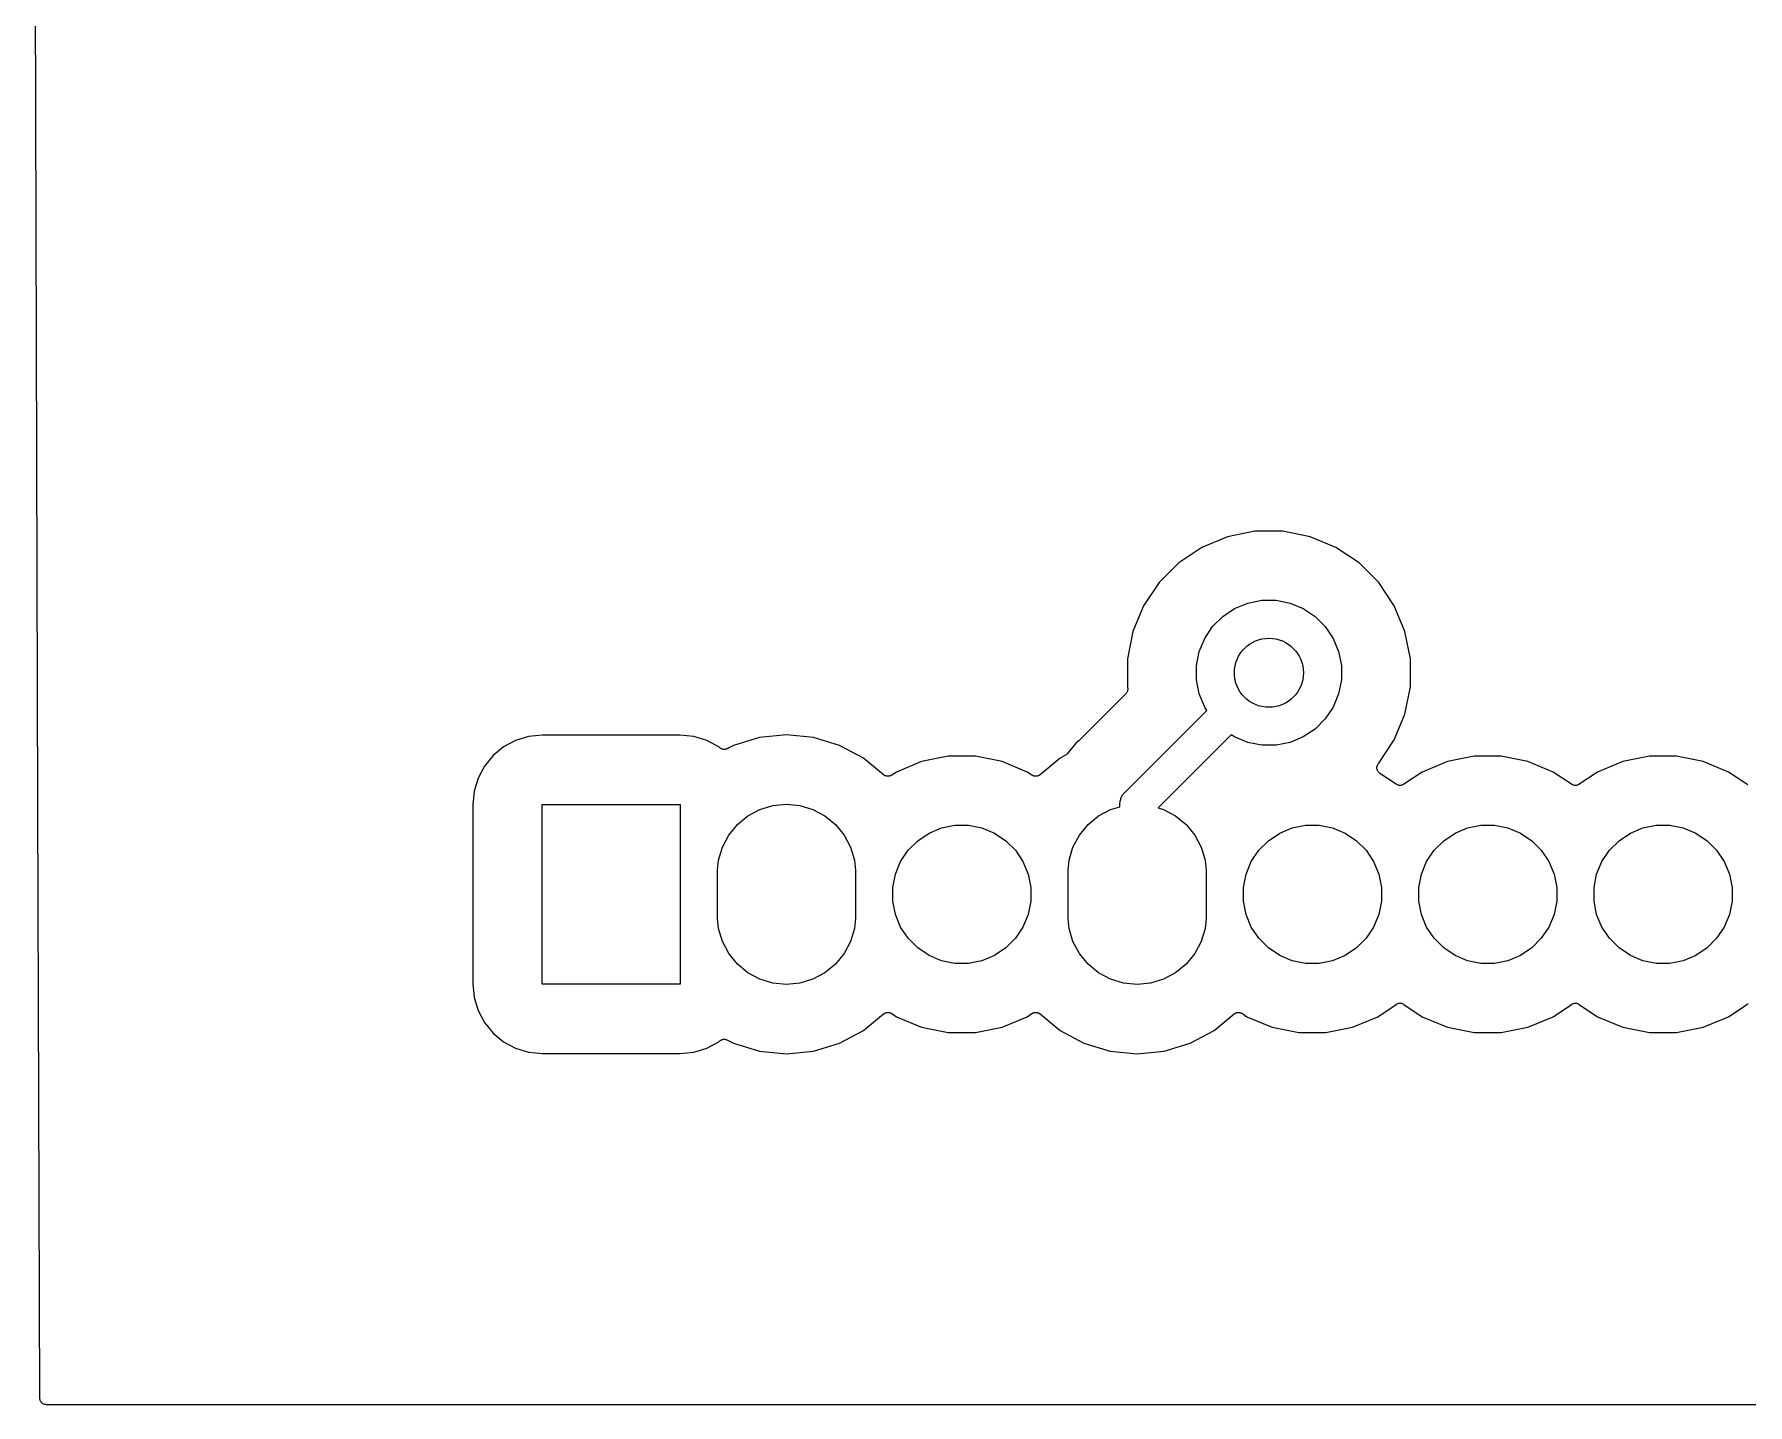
# Model space of a CAD drawing. Extents: x 3.33 to 7.29, y -2.55 to 0.23.
# Drawn here: x 3.355 to 4.333, y -2.553 to -1.771 of the extents above; entities that cross this region are included whole.
import ezdxf

# ---------------------------------------------------------------- set-up
doc = ezdxf.new("R2010")
doc.units = 0
doc.header["$MEASUREMENT"] = 0
doc.layers.add('BLACK', color=7, linetype='CONTINUOUS')

msp = doc.modelspace()

# ---------------------------------------------------------------- linework, layer by layer
at = {"layer": 'BLACK', "linetype": 'CONTINUOUS'}
for p, q in [((3.35731, -2.21024), (3.35523, -1.52522)), ((4.03591, -2.05743), (4.02122, -2.06352)), ((4.0515, -2.05433), (4.03591, -2.05743)), ((4.0674, -2.05433), (4.0515, -2.05433)), ((4.08299, -2.05743), (4.0674, -2.05433)), ((4.09768, -2.06352), (4.08299, -2.05743)), ((4.02122, -2.06352), (4.008, -2.07235)), ((4.1109, -2.07235), (4.09768, -2.06352)), ((4.008, -2.07235), (3.99676, -2.08359)), ((4.12214, -2.08359), (4.1109, -2.07235)), ((3.99676, -2.08359), (3.98793, -2.09681)), ((4.13097, -2.09681), (4.12214, -2.08359)), ((3.98793, -2.09681), (3.98184, -2.1115)), ((4.0331, -2.10293), (4.03987, -2.09841)), ((4.03987, -2.09841), (4.04739, -2.09529)), ((4.04739, -2.09529), (4.05538, -2.0937)), ((4.05538, -2.0937), (4.06352, -2.0937)), ((4.06352, -2.0937), (4.07151, -2.09529)), ((4.07151, -2.09529), (4.07903, -2.09841)), ((4.07903, -2.09841), (4.0858, -2.10293)), ((4.13706, -2.1115), (4.13097, -2.09681)), ((4.02282, -2.11546), (4.02734, -2.10869)), ((4.02734, -2.10869), (4.0331, -2.10293)), ((4.0858, -2.10293), (4.09156, -2.10869)), ((4.09156, -2.10869), (4.09608, -2.11546)), ((3.98184, -2.1115), (3.97874, -2.12709)), ((4.0197, -2.12298), (4.02282, -2.11546)), ((4.09608, -2.11546), (4.0992, -2.12298)), ((4.14016, -2.12709), (4.13706, -2.1115)), ((3.97874, -2.12709), (3.97874, -2.14299)), ((4.01811, -2.13097), (4.0197, -2.12298)), ((4.0992, -2.12298), (4.10079, -2.13097)), ((4.14016, -2.14299), (4.14016, -2.12709)), ((4.01811, -2.13911), (4.01811, -2.13097)), ((4.0197, -2.1471), (4.01811, -2.13911)), ((4.10079, -2.13911), (4.0992, -2.1471)), ((4.10079, -2.13097), (4.10079, -2.13911)), ((3.97778, -2.14711), (3.9513, -2.17359)), ((3.97801, -2.14683), (3.97778, -2.14711)), ((3.97824, -2.14655), (3.97801, -2.14683)), ((3.97825, -2.14654), (3.97824, -2.14655)), ((3.97826, -2.14652), (3.97825, -2.14654)), ((3.97844, -2.1462), (3.97826, -2.14652)), ((3.97861, -2.14588), (3.97844, -2.1462)), ((3.97862, -2.14586), (3.97861, -2.14588)), ((3.97863, -2.14584), (3.97862, -2.14586)), ((3.97873, -2.14549), (3.97863, -2.14584)), ((3.97884, -2.14515), (3.97873, -2.14549)), ((3.97874, -2.14299), (3.97885, -2.14356)), ((3.97885, -2.14513), (3.97884, -2.14515)), ((3.97885, -2.14356), (3.97886, -2.14358)), ((3.97889, -2.14475), (3.97885, -2.14511)), ((3.97885, -2.14511), (3.97885, -2.14513)), ((3.97886, -2.14358), (3.97886, -2.14358)), ((3.97886, -2.14358), (3.97886, -2.14358)), ((3.97886, -2.14358), (3.97886, -2.14362)), ((3.97886, -2.14362), (3.9789, -2.14398)), ((3.97893, -2.14438), (3.97889, -2.14475)), ((3.9789, -2.14398), (3.97893, -2.14434)), ((3.97893, -2.14434), (3.97893, -2.14436)), ((3.97893, -2.14436), (3.97893, -2.14438)), ((4.02282, -2.15462), (4.0197, -2.1471)), ((4.0992, -2.1471), (4.09608, -2.15462)), ((4.13706, -2.15858), (4.14016, -2.14299)), ((3.97763, -2.20293), (4.02407, -2.1565)), ((4.02407, -2.1565), (4.02282, -2.15462)), ((4.09608, -2.15462), (4.09156, -2.16139)), ((4.13097, -2.17327), (4.13706, -2.15858)), ((4.0858, -2.16715), (4.07903, -2.17167)), ((4.09156, -2.16139), (4.0858, -2.16715)), ((3.6229, -2.17734), (3.61691, -2.18226)), ((3.62974, -2.17369), (3.6229, -2.17734)), ((3.63716, -2.17144), (3.62974, -2.17369)), ((3.64508, -2.17066), (3.63716, -2.17144)), ((3.72343, -2.17066), (3.64508, -2.17066)), ((3.73134, -2.17144), (3.72343, -2.17066)), ((3.73876, -2.17369), (3.73134, -2.17144)), ((3.7456, -2.17734), (3.73876, -2.17369)), ((3.74625, -2.17788), (3.7456, -2.17734)), ((3.74656, -2.17808), (3.74625, -2.17788)), ((3.74686, -2.17829), (3.74656, -2.17808)), ((3.74688, -2.1783), (3.74686, -2.17829)), ((3.74689, -2.17831), (3.74688, -2.1783)), ((3.74724, -2.17845), (3.74689, -2.17831)), ((3.74757, -2.17859), (3.74724, -2.17845)), ((3.74759, -2.17859), (3.74757, -2.17859)), ((3.7476, -2.1786), (3.74759, -2.17859)), ((3.74796, -2.17867), (3.7476, -2.1786)), ((3.74832, -2.17875), (3.74796, -2.17867)), ((3.74834, -2.17875), (3.74832, -2.17875)), ((3.74836, -2.17875), (3.74834, -2.17875)), ((3.74872, -2.17875), (3.74836, -2.17875)), ((3.74909, -2.17876), (3.74872, -2.17875)), ((3.74911, -2.17875), (3.74909, -2.17876)), ((3.74912, -2.17875), (3.74911, -2.17875)), ((3.74948, -2.17868), (3.74912, -2.17875)), ((3.74984, -2.17862), (3.74948, -2.17868)), ((3.74986, -2.17861), (3.74984, -2.17862)), ((3.74988, -2.17861), (3.74986, -2.17861)), ((3.75022, -2.17847), (3.74988, -2.17861)), ((3.75056, -2.17833), (3.75022, -2.17847)), ((3.75059, -2.17832), (3.75056, -2.17833)), ((3.75061, -2.17831), (3.75059, -2.17832)), ((3.75059, -2.17832), (3.75059, -2.17832)), ((3.75059, -2.17832), (3.75059, -2.17832)), ((3.75397, -2.17651), (3.75061, -2.17831)), ((3.76882, -2.17201), (3.75397, -2.17651)), ((3.78425, -2.17049), (3.76882, -2.17201)), ((3.79969, -2.17201), (3.78425, -2.17049)), ((3.81453, -2.17651), (3.79969, -2.17201)), ((3.82821, -2.18382), (3.81453, -2.17651)), ((3.94786, -2.177), (3.94431, -2.18133)), ((3.94787, -2.177), (3.94786, -2.177)), ((3.94929, -2.17527), (3.94787, -2.177)), ((3.95101, -2.17385), (3.94929, -2.17527)), ((3.95113, -2.17373), (3.95101, -2.17385)), ((3.95126, -2.17363), (3.95113, -2.17373)), ((3.9513, -2.17359), (3.95126, -2.17363)), ((4.03799, -2.17042), (3.99629, -2.21212)), ((4.03987, -2.17167), (4.03799, -2.17042)), ((4.04739, -2.17479), (4.03987, -2.17167)), ((4.05538, -2.17638), (4.04739, -2.17479)), ((4.06352, -2.17638), (4.05538, -2.17638)), ((4.07151, -2.17479), (4.06352, -2.17638)), ((4.07903, -2.17167), (4.07151, -2.17479)), ((4.12209, -2.18657), (4.13097, -2.17327)), ((3.61199, -2.18826), (3.60833, -2.1951)), ((3.61691, -2.18226), (3.61199, -2.18826)), ((3.83962, -2.19318), (3.82821, -2.18382)), ((3.86128, -2.1857), (3.84695, -2.19164)), ((3.8765, -2.18268), (3.86128, -2.1857)), ((3.89201, -2.18268), (3.8765, -2.18268)), ((3.90722, -2.1857), (3.89201, -2.18268)), ((3.92155, -2.19164), (3.90722, -2.1857)), ((3.94029, -2.18382), (3.92889, -2.19318)), ((3.94312, -2.18231), (3.94029, -2.18382)), ((3.94342, -2.18211), (3.94312, -2.18231)), ((3.94372, -2.18191), (3.94342, -2.18211)), ((3.94374, -2.1819), (3.94372, -2.18191)), ((3.94376, -2.18188), (3.94374, -2.1819)), ((3.94401, -2.18163), (3.94376, -2.18188)), ((3.94427, -2.18138), (3.94401, -2.18163)), ((3.9443, -2.18134), (3.94427, -2.18138)), ((3.94431, -2.18133), (3.9443, -2.18134)), ((3.9443, -2.18134), (3.9443, -2.18134)), ((3.9443, -2.18134), (3.9443, -2.18134)), ((4.12105, -2.18917), (4.12109, -2.1888)), ((4.12106, -2.18918), (4.12105, -2.18917)), ((4.12105, -2.18919), (4.12106, -2.18918)), ((4.12109, -2.18956), (4.12105, -2.18919)), ((4.12109, -2.1888), (4.12113, -2.18843)), ((4.12113, -2.18843), (4.12114, -2.18841)), ((4.12114, -2.1884), (4.12125, -2.18805)), ((4.12114, -2.18841), (4.12114, -2.1884)), ((4.12125, -2.18805), (4.12136, -2.18769)), ((4.12136, -2.18768), (4.12137, -2.18767)), ((4.12136, -2.18769), (4.12136, -2.18768)), ((4.12137, -2.18767), (4.12155, -2.18734)), ((4.12155, -2.18734), (4.12172, -2.18701)), ((4.12172, -2.18701), (4.12173, -2.187)), ((4.12173, -2.18699), (4.12197, -2.1867)), ((4.12173, -2.187), (4.12173, -2.18699)), ((4.12197, -2.1867), (4.12209, -2.18657)), ((4.16128, -2.1857), (4.14695, -2.19164)), ((4.1765, -2.18268), (4.16128, -2.1857)), ((4.19201, -2.18268), (4.1765, -2.18268)), ((4.20722, -2.1857), (4.19201, -2.18268)), ((4.22155, -2.19164), (4.20722, -2.1857)), ((4.26128, -2.1857), (4.24695, -2.19164)), ((4.2765, -2.18268), (4.26128, -2.1857)), ((4.29201, -2.18268), (4.2765, -2.18268)), ((4.30722, -2.1857), (4.29201, -2.18268)), ((4.32155, -2.19164), (4.30722, -2.1857)), ((3.60833, -2.1951), (3.60608, -2.20252)), ((3.83976, -2.19328), (3.83962, -2.19318)), ((3.8399, -2.19339), (3.83976, -2.19328)), ((3.84008, -2.19349), (3.8399, -2.19339)), ((3.84026, -2.19361), (3.84008, -2.19349)), ((3.84042, -2.19368), (3.84026, -2.19361)), ((3.84057, -2.19376), (3.84042, -2.19368)), ((3.84077, -2.19382), (3.84057, -2.19376)), ((3.84096, -2.1939), (3.84077, -2.19382)), ((3.84114, -2.19394), (3.84096, -2.1939)), ((3.84131, -2.19399), (3.84114, -2.19394)), ((3.84151, -2.19401), (3.84131, -2.19399)), ((3.84172, -2.19405), (3.84151, -2.19401)), ((3.84189, -2.19406), (3.84172, -2.19405)), ((3.84207, -2.19407), (3.84189, -2.19406)), ((3.84228, -2.19406), (3.84207, -2.19407)), ((3.84249, -2.19406), (3.84228, -2.19406)), ((3.84266, -2.19402), (3.84249, -2.19406)), ((3.84284, -2.19401), (3.84266, -2.19402)), ((3.84304, -2.19395), (3.84284, -2.19401)), ((3.84324, -2.19391), (3.84304, -2.19395)), ((3.8434, -2.19384), (3.84324, -2.19391)), ((3.84357, -2.19379), (3.8434, -2.19384)), ((3.84376, -2.1937), (3.84357, -2.19379)), ((3.84395, -2.19362), (3.84376, -2.1937)), ((3.8441, -2.19352), (3.84395, -2.19362)), ((3.84426, -2.19344), (3.8441, -2.19352)), ((3.8443, -2.19341), (3.84426, -2.19344)), ((3.84695, -2.19164), (3.8443, -2.19341)), ((3.9242, -2.19341), (3.92155, -2.19164)), ((3.92436, -2.19349), (3.9242, -2.19341)), ((3.9245, -2.19359), (3.92436, -2.19349)), ((3.9247, -2.19368), (3.9245, -2.19359)), ((3.92488, -2.19377), (3.9247, -2.19368)), ((3.92505, -2.19383), (3.92488, -2.19377)), ((3.92521, -2.19389), (3.92505, -2.19383)), ((3.92541, -2.19394), (3.92521, -2.19389)), ((3.92561, -2.194), (3.92541, -2.19394)), ((3.92579, -2.19402), (3.92561, -2.194)), ((3.92596, -2.19405), (3.92579, -2.19402)), ((3.92617, -2.19405), (3.92596, -2.19405)), ((3.92638, -2.19407), (3.92617, -2.19405)), ((3.92656, -2.19406), (3.92638, -2.19407)), ((3.92673, -2.19406), (3.92656, -2.19406)), ((3.92694, -2.19402), (3.92673, -2.19406)), ((3.92714, -2.194), (3.92694, -2.19402)), ((3.92731, -2.19395), (3.92714, -2.194)), ((3.92749, -2.19392), (3.92731, -2.19395)), ((3.92768, -2.19384), (3.92749, -2.19392)), ((3.92788, -2.19378), (3.92768, -2.19384)), ((3.92804, -2.1937), (3.92788, -2.19378)), ((3.9282, -2.19363), (3.92804, -2.1937)), ((3.92838, -2.19352), (3.9282, -2.19363)), ((3.92856, -2.19342), (3.92838, -2.19352)), ((3.9287, -2.19331), (3.92856, -2.19342)), ((3.92884, -2.19322), (3.9287, -2.19331)), ((3.92889, -2.19318), (3.92884, -2.19322)), ((4.12112, -2.18993), (4.12109, -2.18956)), ((4.12113, -2.18994), (4.12112, -2.18993)), ((4.12113, -2.18995), (4.12113, -2.18994)), ((4.12123, -2.19031), (4.12113, -2.18995)), ((4.12134, -2.19067), (4.12123, -2.19031)), ((4.12134, -2.19068), (4.12134, -2.19067)), ((4.12135, -2.19069), (4.12134, -2.19068)), ((4.12152, -2.19102), (4.12135, -2.19069)), ((4.12169, -2.19135), (4.12152, -2.19102)), ((4.1217, -2.19136), (4.12169, -2.19135)), ((4.1217, -2.19137), (4.1217, -2.19136)), ((4.12194, -2.19166), (4.1217, -2.19137)), ((4.12217, -2.19195), (4.12194, -2.19166)), ((4.12218, -2.19196), (4.12217, -2.19195)), ((4.12219, -2.19197), (4.12218, -2.19196)), ((4.12248, -2.19221), (4.12219, -2.19197)), ((4.12276, -2.19245), (4.12248, -2.19221)), ((4.12278, -2.19246), (4.12276, -2.19245)), ((4.1228, -2.19248), (4.12278, -2.19246)), ((4.12278, -2.19246), (4.12278, -2.19246)), ((4.12278, -2.19246), (4.12278, -2.19246)), ((4.13206, -2.19866), (4.1228, -2.19248)), ((4.13239, -2.19884), (4.13206, -2.19866)), ((4.13271, -2.19901), (4.13239, -2.19884)), ((4.13607, -2.19886), (4.13574, -2.19904)), ((4.13639, -2.19869), (4.13607, -2.19886)), ((4.13642, -2.19868), (4.13639, -2.19869)), ((4.13644, -2.19866), (4.13642, -2.19868)), ((4.13642, -2.19868), (4.13642, -2.19868)), ((4.13642, -2.19868), (4.13642, -2.19868)), ((4.14695, -2.19164), (4.13644, -2.19866)), ((4.23206, -2.19866), (4.22155, -2.19164)), ((4.23239, -2.19884), (4.23206, -2.19866)), ((4.23271, -2.19901), (4.23239, -2.19884)), ((4.23607, -2.19886), (4.23574, -2.19904)), ((4.23639, -2.19869), (4.23607, -2.19886)), ((4.23642, -2.19868), (4.23639, -2.19869)), ((4.23644, -2.19866), (4.23642, -2.19868)), ((4.23642, -2.19868), (4.23642, -2.19868)), ((4.23642, -2.19868), (4.23642, -2.19868)), ((4.24695, -2.19164), (4.23644, -2.19866)), ((4.33206, -2.19866), (4.32155, -2.19164)), ((4.33239, -2.19884), (4.33206, -2.19866)), ((4.33271, -2.19901), (4.33239, -2.19884)), ((3.60608, -2.20252), (3.6053, -2.21043)), ((3.97436, -2.21024), (3.97455, -2.20831)), ((3.97455, -2.20831), (3.97511, -2.20645)), ((3.97511, -2.20645), (3.97603, -2.20474)), ((3.97603, -2.20474), (3.97641, -2.20428)), ((3.97641, -2.20428), (3.97726, -2.20324)), ((3.97726, -2.20324), (3.97763, -2.20293)), ((4.13273, -2.19902), (4.13271, -2.19901)), ((4.13274, -2.19903), (4.13273, -2.19902)), ((4.1331, -2.19913), (4.13274, -2.19903)), ((4.13344, -2.19924), (4.1331, -2.19913)), ((4.13346, -2.19925), (4.13344, -2.19924)), ((4.13348, -2.19925), (4.13346, -2.19925)), ((4.13384, -2.19929), (4.13348, -2.19925)), ((4.13421, -2.19933), (4.13384, -2.19929)), ((4.13422, -2.19933), (4.13421, -2.19933)), ((4.13424, -2.19933), (4.13422, -2.19933)), ((4.1346, -2.19929), (4.13424, -2.19933)), ((4.13497, -2.19926), (4.1346, -2.19929)), ((4.13499, -2.19926), (4.13497, -2.19926)), ((4.13501, -2.19926), (4.13499, -2.19926)), ((4.13535, -2.19915), (4.13501, -2.19926)), ((4.13571, -2.19905), (4.13535, -2.19915)), ((4.13573, -2.19904), (4.13571, -2.19905)), ((4.13574, -2.19904), (4.13573, -2.19904)), ((4.23273, -2.19902), (4.23271, -2.19901)), ((4.23274, -2.19903), (4.23273, -2.19902)), ((4.2331, -2.19914), (4.23274, -2.19903)), ((4.23344, -2.19924), (4.2331, -2.19914)), ((4.23346, -2.19925), (4.23344, -2.19924)), ((4.23348, -2.19925), (4.23346, -2.19925)), ((4.23385, -2.19929), (4.23348, -2.19925)), ((4.23421, -2.19933), (4.23385, -2.19929)), ((4.23422, -2.19933), (4.23421, -2.19933)), ((4.23424, -2.19933), (4.23422, -2.19933)), ((4.23461, -2.19929), (4.23424, -2.19933)), ((4.23497, -2.19926), (4.23461, -2.19929)), ((4.23499, -2.19926), (4.23497, -2.19926)), ((4.23501, -2.19926), (4.23499, -2.19926)), ((4.23536, -2.19915), (4.23501, -2.19926)), ((4.23571, -2.19905), (4.23536, -2.19915)), ((4.23573, -2.19904), (4.23571, -2.19905)), ((4.23574, -2.19904), (4.23573, -2.19904)), ((3.35731, -2.21025), (3.35731, -2.21024)), ((3.35833, -2.54863), (3.35731, -2.21025)), ((3.6053, -2.21043), (3.6053, -2.31241)), ((3.64488, -2.3126), (3.64488, -2.21024)), ((3.64488, -2.21024), (3.72362, -2.21024)), ((3.72362, -2.21024), (3.72362, -2.3126)), ((3.75628, -2.22163), (3.76227, -2.21671)), ((3.76227, -2.21671), (3.76911, -2.21306)), ((3.76911, -2.21306), (3.77653, -2.21081)), ((3.77653, -2.21081), (3.78425, -2.21005)), ((3.78425, -2.21005), (3.79197, -2.21081)), ((3.79197, -2.21081), (3.79939, -2.21306)), ((3.79939, -2.21306), (3.80623, -2.21671)), ((3.80623, -2.21671), (3.81223, -2.22163)), ((3.95628, -2.22163), (3.96227, -2.21671)), ((3.96227, -2.21671), (3.96911, -2.21306)), ((3.96911, -2.21306), (3.97441, -2.21145)), ((3.97441, -2.21072), (3.97436, -2.21024)), ((3.97441, -2.21145), (3.97441, -2.21072)), ((3.99629, -2.21212), (3.99939, -2.21306)), ((3.99939, -2.21306), (4.00623, -2.21671)), ((4.00623, -2.21671), (4.01223, -2.22163)), ((3.7477, -2.23447), (3.75136, -2.22763)), ((3.75136, -2.22763), (3.75628, -2.22163)), ((3.81223, -2.22163), (3.81715, -2.22763)), ((3.81715, -2.22763), (3.8208, -2.23447)), ((3.85915, -2.23084), (3.8656, -2.22653)), ((3.8656, -2.22653), (3.87277, -2.22356)), ((3.87277, -2.22356), (3.88037, -2.22205)), ((3.88037, -2.22205), (3.88813, -2.22205)), ((3.88813, -2.22205), (3.89574, -2.22356)), ((3.89574, -2.22356), (3.9029, -2.22653)), ((3.9029, -2.22653), (3.90935, -2.23084)), ((3.9477, -2.23447), (3.95136, -2.22763)), ((3.95136, -2.22763), (3.95628, -2.22163)), ((4.01223, -2.22163), (4.01715, -2.22763)), ((4.01715, -2.22763), (4.0208, -2.23447)), ((4.05915, -2.23084), (4.0656, -2.22653)), ((4.0656, -2.22653), (4.07277, -2.22356)), ((4.07277, -2.22356), (4.08037, -2.22205)), ((4.08037, -2.22205), (4.08813, -2.22205)), ((4.08813, -2.22205), (4.09574, -2.22356)), ((4.09574, -2.22356), (4.1029, -2.22653)), ((4.1029, -2.22653), (4.10935, -2.23084)), ((4.15916, -2.23084), (4.1656, -2.22653)), ((4.1656, -2.22653), (4.17277, -2.22356)), ((4.17277, -2.22356), (4.18037, -2.22205)), ((4.18037, -2.22205), (4.18813, -2.22205)), ((4.18813, -2.22205), (4.19574, -2.22356)), ((4.19574, -2.22356), (4.2029, -2.22653)), ((4.2029, -2.22653), (4.20935, -2.23084)), ((4.25915, -2.23084), (4.2656, -2.22653)), ((4.2656, -2.22653), (4.27277, -2.22356)), ((4.27277, -2.22356), (4.28037, -2.22205)), ((4.28037, -2.22205), (4.28813, -2.22205)), ((4.28813, -2.22205), (4.29574, -2.22356)), ((4.29574, -2.22356), (4.3029, -2.22653)), ((4.3029, -2.22653), (4.30935, -2.23084)), ((3.74545, -2.24189), (3.7477, -2.23447)), ((3.8208, -2.23447), (3.82305, -2.24189)), ((3.84936, -2.24277), (3.85367, -2.23632)), ((3.85367, -2.23632), (3.85915, -2.23084)), ((3.90935, -2.23084), (3.91483, -2.23632)), ((3.91483, -2.23632), (3.91914, -2.24277)), ((3.94545, -2.24189), (3.9477, -2.23447)), ((4.0208, -2.23447), (4.02305, -2.24189)), ((4.04936, -2.24277), (4.05367, -2.23632)), ((4.05367, -2.23632), (4.05915, -2.23084)), ((4.10935, -2.23084), (4.11483, -2.23632)), ((4.11483, -2.23632), (4.11914, -2.24277)), ((4.14936, -2.24277), (4.15367, -2.23632)), ((4.15367, -2.23632), (4.15916, -2.23084)), ((4.20935, -2.23084), (4.21483, -2.23632)), ((4.21483, -2.23632), (4.21914, -2.24277)), ((4.24936, -2.24277), (4.25367, -2.23632)), ((4.25367, -2.23632), (4.25915, -2.23084)), ((4.30935, -2.23084), (4.31483, -2.23632)), ((4.31483, -2.23632), (4.31914, -2.24277)), ((3.74488, -2.24767), (3.74545, -2.24189)), ((3.74488, -2.27516), (3.74488, -2.24767)), ((3.82305, -2.24189), (3.82362, -2.24767)), ((3.82362, -2.24767), (3.82362, -2.27516)), ((3.84639, -2.24993), (3.84936, -2.24277)), ((3.91914, -2.24277), (3.92211, -2.24993)), ((3.94488, -2.24767), (3.94545, -2.24189)), ((3.94488, -2.27516), (3.94488, -2.24767)), ((4.02305, -2.24189), (4.02362, -2.24767)), ((4.02362, -2.24767), (4.02362, -2.27516)), ((4.04639, -2.24993), (4.04936, -2.24277)), ((4.11914, -2.24277), (4.12211, -2.24993)), ((4.14639, -2.24993), (4.14936, -2.24277)), ((4.21914, -2.24277), (4.22211, -2.24993)), ((4.24639, -2.24993), (4.24936, -2.24277)), ((4.31914, -2.24277), (4.32211, -2.24993)), ((3.84488, -2.25754), (3.84639, -2.24993)), ((3.84488, -2.26529), (3.84488, -2.25754)), ((3.92211, -2.24993), (3.92362, -2.25754)), ((3.92362, -2.25754), (3.92362, -2.26529)), ((4.04488, -2.25754), (4.04639, -2.24993)), ((4.04488, -2.26529), (4.04488, -2.25754)), ((4.12211, -2.24993), (4.12362, -2.25754)), ((4.12362, -2.25754), (4.12362, -2.26529)), ((4.14488, -2.25754), (4.14639, -2.24993)), ((4.14488, -2.26529), (4.14488, -2.25754)), ((4.22211, -2.24993), (4.22362, -2.25754)), ((4.22362, -2.25754), (4.22362, -2.26529)), ((4.24488, -2.25754), (4.24639, -2.24993)), ((4.24488, -2.26529), (4.24488, -2.25754)), ((4.32211, -2.24993), (4.32362, -2.25754)), ((4.32362, -2.25754), (4.32362, -2.26529)), ((3.84639, -2.2729), (3.84488, -2.26529)), ((3.92362, -2.26529), (3.92211, -2.2729)), ((4.04639, -2.2729), (4.04488, -2.26529)), ((4.12362, -2.26529), (4.12211, -2.2729)), ((4.14639, -2.2729), (4.14488, -2.26529)), ((4.22362, -2.26529), (4.22211, -2.2729)), ((4.24639, -2.2729), (4.24488, -2.26529)), ((4.32362, -2.26529), (4.32211, -2.2729)), ((3.74545, -2.28095), (3.74488, -2.27516)), ((3.82362, -2.27516), (3.82305, -2.28095)), ((3.84936, -2.28007), (3.84639, -2.2729)), ((3.92211, -2.2729), (3.91914, -2.28007)), ((3.94545, -2.28095), (3.94488, -2.27516)), ((4.02362, -2.27516), (4.02305, -2.28095)), ((4.04936, -2.28007), (4.04639, -2.2729)), ((4.12211, -2.2729), (4.11914, -2.28007)), ((4.14936, -2.28007), (4.14639, -2.2729)), ((4.22211, -2.2729), (4.21914, -2.28007)), ((4.24936, -2.28007), (4.24639, -2.2729)), ((4.32211, -2.2729), (4.31914, -2.28007)), ((3.7477, -2.28837), (3.74545, -2.28095)), ((3.82305, -2.28095), (3.8208, -2.28837)), ((3.85367, -2.28651), (3.84936, -2.28007)), ((3.85915, -2.292), (3.85367, -2.28651)), ((3.91483, -2.28651), (3.90935, -2.292)), ((3.91914, -2.28007), (3.91483, -2.28651)), ((3.9477, -2.28837), (3.94545, -2.28095)), ((4.02305, -2.28095), (4.0208, -2.28837)), ((4.05367, -2.28651), (4.04936, -2.28007)), ((4.05915, -2.292), (4.05367, -2.28651)), ((4.11483, -2.28651), (4.10935, -2.292)), ((4.11914, -2.28007), (4.11483, -2.28651)), ((4.15367, -2.28651), (4.14936, -2.28007)), ((4.15916, -2.292), (4.15367, -2.28651)), ((4.21483, -2.28651), (4.20935, -2.292)), ((4.21914, -2.28007), (4.21483, -2.28651)), ((4.25367, -2.28651), (4.24936, -2.28007)), ((4.25915, -2.292), (4.25367, -2.28651)), ((4.31483, -2.28651), (4.30935, -2.292)), ((4.31914, -2.28007), (4.31483, -2.28651)), ((3.75136, -2.29521), (3.7477, -2.28837)), ((3.75628, -2.3012), (3.75136, -2.29521)), ((3.81715, -2.29521), (3.81223, -2.3012)), ((3.8208, -2.28837), (3.81715, -2.29521)), ((3.8656, -2.29631), (3.85915, -2.292)), ((3.87277, -2.29927), (3.8656, -2.29631)), ((3.9029, -2.29631), (3.89574, -2.29927)), ((3.90935, -2.292), (3.9029, -2.29631)), ((3.95136, -2.29521), (3.9477, -2.28837)), ((3.95628, -2.3012), (3.95136, -2.29521)), ((4.01715, -2.29521), (4.01223, -2.3012)), ((4.0208, -2.28837), (4.01715, -2.29521)), ((4.0656, -2.29631), (4.05915, -2.292)), ((4.07277, -2.29927), (4.0656, -2.29631)), ((4.1029, -2.29631), (4.09574, -2.29927)), ((4.10935, -2.292), (4.1029, -2.29631)), ((4.1656, -2.29631), (4.15916, -2.292)), ((4.17277, -2.29927), (4.1656, -2.29631)), ((4.2029, -2.29631), (4.19574, -2.29927)), ((4.20935, -2.292), (4.2029, -2.29631)), ((4.2656, -2.29631), (4.25915, -2.292)), ((4.27277, -2.29927), (4.2656, -2.29631)), ((4.3029, -2.29631), (4.29574, -2.29927)), ((4.30935, -2.292), (4.3029, -2.29631)), ((3.76227, -2.30612), (3.75628, -2.3012)), ((3.76911, -2.30978), (3.76227, -2.30612)), ((3.80623, -2.30612), (3.79939, -2.30978)), ((3.81223, -2.3012), (3.80623, -2.30612)), ((3.88037, -2.30079), (3.87277, -2.29927)), ((3.88813, -2.30079), (3.88037, -2.30079)), ((3.89574, -2.29927), (3.88813, -2.30079)), ((3.96227, -2.30612), (3.95628, -2.3012)), ((3.96911, -2.30978), (3.96227, -2.30612)), ((4.00623, -2.30612), (3.99939, -2.30978)), ((4.01223, -2.3012), (4.00623, -2.30612)), ((4.08037, -2.30079), (4.07277, -2.29927)), ((4.08813, -2.30079), (4.08037, -2.30079)), ((4.09574, -2.29927), (4.08813, -2.30079)), ((4.18037, -2.30079), (4.17277, -2.29927)), ((4.18813, -2.30079), (4.18037, -2.30079)), ((4.19574, -2.29927), (4.18813, -2.30079)), ((4.28037, -2.30079), (4.27277, -2.29927)), ((4.28813, -2.30079), (4.28037, -2.30079)), ((4.29574, -2.29927), (4.28813, -2.30079)), ((3.6053, -2.31241), (3.60608, -2.32032)), ((3.72362, -2.3126), (3.64488, -2.3126)), ((3.77653, -2.31203), (3.76911, -2.30978)), ((3.78425, -2.31279), (3.77653, -2.31203)), ((3.79197, -2.31203), (3.78425, -2.31279)), ((3.79939, -2.30978), (3.79197, -2.31203)), ((3.97653, -2.31203), (3.96911, -2.30978)), ((3.98425, -2.31279), (3.97653, -2.31203)), ((3.99197, -2.31203), (3.98425, -2.31279)), ((3.99939, -2.30978), (3.99197, -2.31203)), ((3.60608, -2.32032), (3.60833, -2.32774)), ((4.12155, -2.3312), (4.13206, -2.32417)), ((4.13206, -2.32417), (4.13208, -2.32416)), ((4.13208, -2.32416), (4.13211, -2.32414)), ((4.13208, -2.32416), (4.13208, -2.32416)), ((4.13208, -2.32416), (4.13208, -2.32416)), ((4.13211, -2.32414), (4.13244, -2.32397)), ((4.13244, -2.32397), (4.13276, -2.3238)), ((4.13276, -2.3238), (4.13278, -2.32379)), ((4.13278, -2.32379), (4.13279, -2.32379)), ((4.13279, -2.32379), (4.13315, -2.32368)), ((4.13315, -2.32368), (4.1335, -2.32358)), ((4.1335, -2.32358), (4.13351, -2.32358)), ((4.13351, -2.32358), (4.13353, -2.32357)), ((4.13353, -2.32357), (4.1339, -2.32354)), ((4.1339, -2.32354), (4.13426, -2.32351)), ((4.13426, -2.32351), (4.13428, -2.32351)), ((4.13428, -2.32351), (4.1343, -2.32351)), ((4.1343, -2.32351), (4.13466, -2.32355)), ((4.13466, -2.32355), (4.13503, -2.32358)), ((4.13503, -2.32358), (4.13504, -2.32359)), ((4.13504, -2.32359), (4.13506, -2.32359)), ((4.13506, -2.32359), (4.13541, -2.3237)), ((4.13541, -2.3237), (4.13576, -2.32381)), ((4.13576, -2.32381), (4.13578, -2.32382)), ((4.13578, -2.32382), (4.13579, -2.32382)), ((4.13579, -2.32382), (4.13611, -2.324)), ((4.13611, -2.324), (4.13644, -2.32417)), ((4.13644, -2.32417), (4.14695, -2.3312)), ((4.22155, -2.3312), (4.23206, -2.32417)), ((4.23206, -2.32417), (4.23208, -2.32416)), ((4.23208, -2.32416), (4.23211, -2.32414)), ((4.23208, -2.32416), (4.23208, -2.32416)), ((4.23208, -2.32416), (4.23208, -2.32416)), ((4.23211, -2.32414), (4.23244, -2.32397)), ((4.23244, -2.32397), (4.23276, -2.3238)), ((4.23276, -2.3238), (4.23278, -2.32379)), ((4.23278, -2.32379), (4.23279, -2.32379)), ((4.23279, -2.32379), (4.23315, -2.32368)), ((4.23315, -2.32368), (4.2335, -2.32358)), ((4.2335, -2.32358), (4.23351, -2.32358)), ((4.23351, -2.32358), (4.23353, -2.32357)), ((4.23353, -2.32357), (4.2339, -2.32354)), ((4.2339, -2.32354), (4.23426, -2.32351)), ((4.23426, -2.32351), (4.23428, -2.32351)), ((4.23428, -2.32351), (4.2343, -2.32351)), ((4.2343, -2.32351), (4.23466, -2.32355)), ((4.23466, -2.32355), (4.23503, -2.32358)), ((4.23503, -2.32358), (4.23504, -2.32359)), ((4.23504, -2.32359), (4.23506, -2.32359)), ((4.23506, -2.32359), (4.23541, -2.3237)), ((4.23541, -2.3237), (4.23576, -2.32381)), ((4.23576, -2.32381), (4.23578, -2.32382)), ((4.23578, -2.32382), (4.23579, -2.32382)), ((4.23579, -2.32382), (4.23611, -2.324)), ((4.23611, -2.324), (4.23644, -2.32417)), ((4.23644, -2.32417), (4.24695, -2.3312)), ((4.32155, -2.3312), (4.33206, -2.32417)), ((4.33206, -2.32417), (4.33208, -2.32416)), ((4.33208, -2.32416), (4.33211, -2.32414)), ((4.33208, -2.32416), (4.33208, -2.32416)), ((4.33208, -2.32416), (4.33208, -2.32416)), ((4.33211, -2.32414), (4.33244, -2.32397)), ((4.33244, -2.32397), (4.33276, -2.3238)), ((3.60833, -2.32774), (3.61199, -2.33458)), ((3.61199, -2.33458), (3.61691, -2.34057)), ((3.82821, -2.33902), (3.83962, -2.32965)), ((3.83962, -2.32965), (3.83966, -2.32962)), ((3.83966, -2.32962), (3.83981, -2.32952)), ((3.83981, -2.32952), (3.83994, -2.32941)), ((3.83994, -2.32941), (3.84013, -2.32931)), ((3.84013, -2.32931), (3.8403, -2.3292)), ((3.8403, -2.3292), (3.84047, -2.32914)), ((3.84047, -2.32914), (3.84062, -2.32905)), ((3.84062, -2.32905), (3.84082, -2.32899)), ((3.84082, -2.32899), (3.84102, -2.32892)), ((3.84102, -2.32892), (3.84119, -2.32888)), ((3.84119, -2.32888), (3.84136, -2.32883)), ((3.84136, -2.32883), (3.84157, -2.32881)), ((3.84157, -2.32881), (3.84177, -2.32877)), ((3.84177, -2.32877), (3.84195, -2.32878)), ((3.84195, -2.32878), (3.84212, -2.32876)), ((3.84212, -2.32876), (3.84233, -2.32878)), ((3.84233, -2.32878), (3.84254, -2.32878)), ((3.84254, -2.32878), (3.84271, -2.32882)), ((3.84271, -2.32882), (3.84289, -2.32884)), ((3.84289, -2.32884), (3.84309, -2.3289)), ((3.84309, -2.3289), (3.84329, -2.32894)), ((3.84329, -2.32894), (3.84345, -2.32901)), ((3.84345, -2.32901), (3.84362, -2.32906)), ((3.84362, -2.32906), (3.84381, -2.32916)), ((3.84381, -2.32916), (3.844, -2.32924)), ((3.844, -2.32924), (3.84415, -2.32934)), ((3.84415, -2.32934), (3.8443, -2.32942)), ((3.8443, -2.32942), (3.84695, -2.3312)), ((3.84695, -2.3312), (3.86128, -2.33713)), ((3.90722, -2.33713), (3.92155, -2.3312)), ((3.92155, -2.3312), (3.9242, -2.32942)), ((3.9242, -2.32942), (3.92425, -2.32939)), ((3.92425, -2.32939), (3.9244, -2.32931)), ((3.9244, -2.32931), (3.92455, -2.32921)), ((3.92455, -2.32921), (3.92475, -2.32914)), ((3.92475, -2.32914), (3.92493, -2.32904)), ((3.92493, -2.32904), (3.9251, -2.32899)), ((3.9251, -2.32899), (3.92526, -2.32892)), ((3.92526, -2.32892), (3.92547, -2.32888)), ((3.92547, -2.32888), (3.92567, -2.32883)), ((3.92567, -2.32883), (3.92584, -2.32881)), ((3.92584, -2.32881), (3.92602, -2.32878)), ((3.92602, -2.32878), (3.92623, -2.32878)), ((3.92623, -2.32878), (3.92643, -2.32876)), ((3.92643, -2.32876), (3.92661, -2.32878)), ((3.92661, -2.32878), (3.92679, -2.32878)), ((3.92679, -2.32878), (3.92699, -2.32882)), ((3.92699, -2.32882), (3.9272, -2.32884)), ((3.9272, -2.32884), (3.92737, -2.3289)), ((3.92737, -2.3289), (3.92754, -2.32893)), ((3.92754, -2.32893), (3.92773, -2.32901)), ((3.92773, -2.32901), (3.92793, -2.32907)), ((3.92793, -2.32907), (3.92809, -2.32916)), ((3.92809, -2.32916), (3.92825, -2.32923)), ((3.92825, -2.32923), (3.92842, -2.32934)), ((3.92842, -2.32934), (3.92861, -2.32944)), ((3.92861, -2.32944), (3.92874, -2.32956)), ((3.92874, -2.32956), (3.92889, -2.32965)), ((3.92889, -2.32965), (3.94029, -2.33902)), ((4.02821, -2.33902), (4.03962, -2.32965)), ((4.03962, -2.32965), (4.03966, -2.32962)), ((4.03966, -2.32962), (4.03981, -2.32952)), ((4.03981, -2.32952), (4.03994, -2.32941)), ((4.03994, -2.32941), (4.04013, -2.32931)), ((4.04013, -2.32931), (4.0403, -2.3292)), ((4.0403, -2.3292), (4.04047, -2.32914)), ((4.04047, -2.32914), (4.04062, -2.32905)), ((4.04062, -2.32905), (4.04082, -2.32899)), ((4.04082, -2.32899), (4.04102, -2.32892)), ((4.04102, -2.32892), (4.04119, -2.32888)), ((4.04119, -2.32888), (4.04136, -2.32883)), ((4.04136, -2.32883), (4.04157, -2.32881)), ((4.04157, -2.32881), (4.04177, -2.32877)), ((4.04177, -2.32877), (4.04195, -2.32878)), ((4.04195, -2.32878), (4.04212, -2.32876)), ((4.04212, -2.32876), (4.04233, -2.32878)), ((4.04233, -2.32878), (4.04254, -2.32878)), ((4.04254, -2.32878), (4.04271, -2.32882)), ((4.04271, -2.32882), (4.04289, -2.32884)), ((4.04289, -2.32884), (4.04309, -2.3289)), ((4.04309, -2.3289), (4.04329, -2.32894)), ((4.04329, -2.32894), (4.04345, -2.32901)), ((4.04345, -2.32901), (4.04362, -2.32906)), ((4.04362, -2.32906), (4.04381, -2.32916)), ((4.04381, -2.32916), (4.044, -2.32924)), ((4.044, -2.32924), (4.04415, -2.32934)), ((4.04415, -2.32934), (4.0443, -2.32942)), ((4.0443, -2.32942), (4.04695, -2.3312)), ((4.04695, -2.3312), (4.06128, -2.33713)), ((4.10722, -2.33713), (4.12155, -2.3312)), ((4.14695, -2.3312), (4.16128, -2.33713)), ((4.20722, -2.33713), (4.22155, -2.3312)), ((4.24695, -2.3312), (4.26128, -2.33713)), ((4.30722, -2.33713), (4.32155, -2.3312)), ((3.61691, -2.34057), (3.6229, -2.34549)), ((3.6229, -2.34549), (3.62974, -2.34915)), ((3.73876, -2.34915), (3.7456, -2.34549)), ((3.7456, -2.34549), (3.74625, -2.34496)), ((3.74625, -2.34496), (3.74627, -2.34494)), ((3.74627, -2.34494), (3.7463, -2.34492)), ((3.74627, -2.34494), (3.74627, -2.34494)), ((3.74627, -2.34494), (3.74627, -2.34494)), ((3.7463, -2.34492), (3.7466, -2.34472)), ((3.7466, -2.34472), (3.74691, -2.34452)), ((3.74691, -2.34452), (3.74693, -2.34451)), ((3.74693, -2.34451), (3.74694, -2.3445)), ((3.74694, -2.3445), (3.74728, -2.34437)), ((3.74728, -2.34437), (3.74762, -2.34423)), ((3.74762, -2.34423), (3.74764, -2.34422)), ((3.74764, -2.34422), (3.74765, -2.34422)), ((3.74765, -2.34422), (3.74801, -2.34415)), ((3.74801, -2.34415), (3.74838, -2.34408)), ((3.74838, -2.34408), (3.74839, -2.34408)), ((3.74839, -2.34408), (3.74841, -2.34408)), ((3.74841, -2.34408), (3.74877, -2.34408)), ((3.74877, -2.34408), (3.74914, -2.34408)), ((3.74914, -2.34408), (3.74916, -2.34409)), ((3.74916, -2.34409), (3.74918, -2.34409)), ((3.74918, -2.34409), (3.74953, -2.34416)), ((3.74953, -2.34416), (3.7499, -2.34423)), ((3.7499, -2.34423), (3.74991, -2.34424)), ((3.74991, -2.34424), (3.74993, -2.34424)), ((3.74993, -2.34424), (3.75026, -2.34439)), ((3.75026, -2.34439), (3.75061, -2.34453)), ((3.75061, -2.34453), (3.75397, -2.34633)), ((3.81453, -2.34633), (3.82821, -2.33902)), ((3.86128, -2.33713), (3.8765, -2.34016)), ((3.8765, -2.34016), (3.89201, -2.34016)), ((3.89201, -2.34016), (3.90722, -2.33713)), ((3.94029, -2.33902), (3.95397, -2.34633)), ((4.01453, -2.34633), (4.02821, -2.33902)), ((4.06128, -2.33713), (4.0765, -2.34016)), ((4.0765, -2.34016), (4.09201, -2.34016)), ((4.09201, -2.34016), (4.10722, -2.33713)), ((4.16128, -2.33713), (4.1765, -2.34016)), ((4.1765, -2.34016), (4.19201, -2.34016)), ((4.19201, -2.34016), (4.20722, -2.33713)), ((4.26128, -2.33713), (4.2765, -2.34016)), ((4.2765, -2.34016), (4.29201, -2.34016)), ((4.29201, -2.34016), (4.30722, -2.33713)), ((3.62974, -2.34915), (3.63716, -2.3514)), ((3.63716, -2.3514), (3.64508, -2.35218)), ((3.64508, -2.35218), (3.72343, -2.35218)), ((3.72343, -2.35218), (3.73134, -2.3514)), ((3.73134, -2.3514), (3.73876, -2.34915)), ((3.75397, -2.34633), (3.76882, -2.35083)), ((3.76882, -2.35083), (3.78425, -2.35235)), ((3.78425, -2.35235), (3.79969, -2.35083)), ((3.79969, -2.35083), (3.81453, -2.34633)), ((3.95397, -2.34633), (3.96882, -2.35083)), ((3.96882, -2.35083), (3.98425, -2.35235)), ((3.98425, -2.35235), (3.99969, -2.35083)), ((3.99969, -2.35083), (4.01453, -2.34633)), ((3.35837, -2.549), (3.35833, -2.54863)), ((3.3584, -2.54936), (3.35837, -2.549)), ((3.35841, -2.54938), (3.3584, -2.54936)), ((3.35841, -2.5494), (3.35841, -2.54938)), ((3.35851, -2.54975), (3.35841, -2.5494)), ((3.35862, -2.5501), (3.35851, -2.54975)), ((3.35863, -2.55011), (3.35862, -2.5501)), ((3.35863, -2.55013), (3.35863, -2.55011)), ((3.3588, -2.55046), (3.35863, -2.55013)), ((3.35897, -2.55078), (3.3588, -2.55046)), ((3.35899, -2.55079), (3.35897, -2.55078)), ((3.35899, -2.55081), (3.35899, -2.55079)), ((3.35923, -2.55109), (3.35899, -2.55081)), ((3.35945, -2.55138), (3.35923, -2.55109)), ((3.35947, -2.55139), (3.35945, -2.55138)), ((3.35948, -2.5514), (3.35947, -2.55139)), ((3.35976, -2.55164), (3.35948, -2.5514)), ((3.36004, -2.55187), (3.35976, -2.55164)), ((3.36006, -2.55188), (3.36004, -2.55187)), ((3.36008, -2.55189), (3.36006, -2.55188)), ((3.3604, -2.55207), (3.36008, -2.55189)), ((3.36072, -2.55224), (3.3604, -2.55207)), ((3.36074, -2.55225), (3.36072, -2.55224)), ((3.36075, -2.55226), (3.36074, -2.55225)), ((3.3611, -2.55236), (3.36075, -2.55226)), ((3.36145, -2.55247), (3.3611, -2.55236)), ((3.36147, -2.55248), (3.36145, -2.55247)), ((3.36149, -2.55248), (3.36147, -2.55248)), ((3.36185, -2.55252), (3.36149, -2.55248)), ((3.36221, -2.55256), (3.36185, -2.55252)), ((3.36225, -2.55256), (3.36221, -2.55256)), ((3.36227, -2.55256), (3.36225, -2.55256)), ((3.36225, -2.55256), (3.36225, -2.55256)), ((3.36225, -2.55256), (3.36225, -2.55256)), ((7.28957, -2.55256), (3.36227, -2.55256))]:
    msp.add_line(p, q, dxfattribs=at)
at = {"layer": 'BLACK'}
msp.add_circle((4.05945, -2.13504), 0.01969, dxfattribs=at)

doc.saveas('drawing.dxf')
